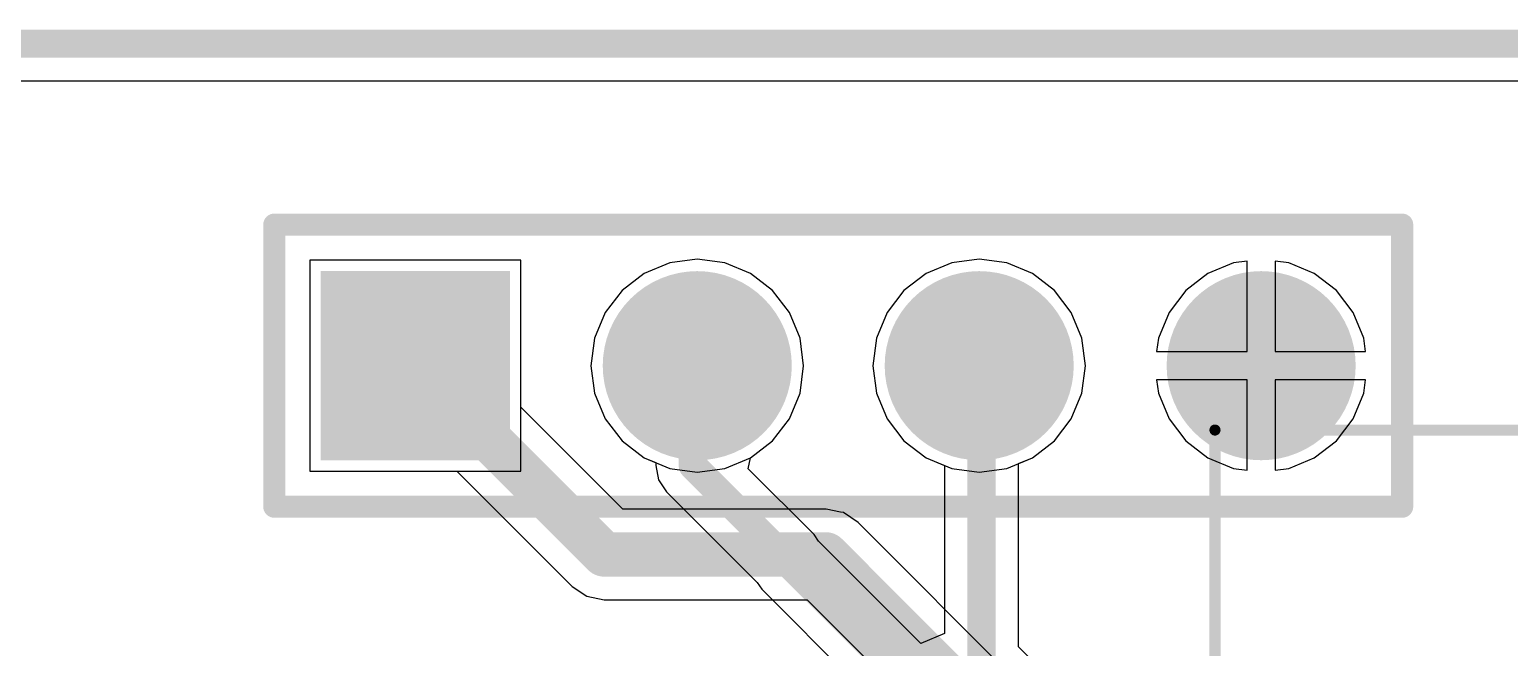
# Model space of a CAD drawing. Extents: x 1.5 to 6.07, y 1.57 to 4.74.
# Drawn here: x 1.891 to 2.416, y 4.522 to 4.741 of the extents above; entities that cross this region are included whole.
import ezdxf

# ---------------------------------------------------------------- set-up
doc = ezdxf.new("R2010")
doc.units = 0
for name, color, linetype in [('BOTTOMLAYER', 5, 'CONTINUOUS'), ('BOTTOMSOLDER', 6, 'CONTINUOUS'), ('KEEPOUTLAYER', 6, 'CONTINUOUS'), ('MECHANICAL15', 56, 'CONTINUOUS'), ('MULTILAYER', 9, 'CONTINUOUS'), ('PADHOLELAYER', 156, 'CONTINUOUS'), ('TOPLAYER', 1, 'CONTINUOUS'), ('TOPOVERLAY', 2, 'CONTINUOUS'), ('TOPSOLDER', 216, 'CONTINUOUS')]:
    doc.layers.add(name, color=color, linetype=linetype)

msp = doc.modelspace()

# ---------------------------------------------------------------- linework, layer by layer
at = {"layer": 'BOTTOMLAYER'}
for p, q in [((1.724409, 4.723094), (3.093173, 4.723094)), ((2.064961, 4.659449), (1.990158, 4.659449)), ((1.990158, 4.659449), (1.990158, 4.584646)), ((2.064961, 4.607353), (2.064961, 4.659449)), ((2.117795, 4.658486), (2.108697, 4.654717)), ((2.127559, 4.659771), (2.117795, 4.658486)), ((2.137323, 4.658486), (2.127559, 4.659771)), ((2.146421, 4.654717), (2.137323, 4.658486)), ((2.217795, 4.658486), (2.208697, 4.654717)), ((2.227559, 4.659771), (2.217795, 4.658486)), ((2.237323, 4.658486), (2.227559, 4.659771)), ((2.246421, 4.654717), (2.237323, 4.658486)), ((2.317795, 4.658486), (2.308697, 4.654717)), ((2.322559, 4.659113), (2.317795, 4.658486)), ((2.322559, 4.627047), (2.322559, 4.659113)), ((2.337323, 4.658486), (2.332559, 4.659113)), ((2.332559, 4.659113), (2.332559, 4.627047)), ((2.346421, 4.654717), (2.337323, 4.658486)), ((2.108697, 4.654717), (2.100884, 4.648722)), ((2.154234, 4.648722), (2.146421, 4.654717)), ((2.208697, 4.654717), (2.200884, 4.648722)), ((2.254234, 4.648722), (2.246421, 4.654717)), ((2.308697, 4.654717), (2.300884, 4.648722)), ((2.354234, 4.648722), (2.346421, 4.654717)), ((2.100884, 4.648722), (2.094889, 4.640909)), ((2.160229, 4.640909), (2.154234, 4.648722)), ((2.200884, 4.648722), (2.194889, 4.640909)), ((2.260229, 4.640909), (2.254234, 4.648722)), ((2.300884, 4.648722), (2.294889, 4.640909)), ((2.360229, 4.640909), (2.354234, 4.648722)), ((2.094889, 4.640909), (2.09112, 4.631811)), ((2.163998, 4.631811), (2.160229, 4.640909)), ((2.194889, 4.640909), (2.19112, 4.631811)), ((2.263998, 4.631811), (2.260229, 4.640909)), ((2.294889, 4.640909), (2.29112, 4.631811)), ((2.363998, 4.631811), (2.360229, 4.640909)), ((2.09112, 4.631811), (2.089835, 4.622047)), ((2.165283, 4.622047), (2.163998, 4.631811)), ((2.19112, 4.631811), (2.189835, 4.622047)), ((2.265283, 4.622047), (2.263998, 4.631811)), ((2.29112, 4.631811), (2.290493, 4.627047)), ((2.364625, 4.627047), (2.363998, 4.631811)), ((2.290493, 4.627047), (2.322559, 4.627047)), ((2.332559, 4.627047), (2.364625, 4.627047)), ((2.089835, 4.622047), (2.09112, 4.612284)), ((2.163998, 4.612284), (2.165283, 4.622047)), ((2.189835, 4.622047), (2.19112, 4.612284)), ((2.263998, 4.612284), (2.265283, 4.622047)), ((2.322559, 4.617047), (2.290493, 4.617047)), ((2.290493, 4.617047), (2.29112, 4.612284)), ((2.322559, 4.584981), (2.322559, 4.617047)), ((2.364625, 4.617047), (2.332559, 4.617047)), ((2.332559, 4.617047), (2.332559, 4.584981)), ((2.363998, 4.612284), (2.364625, 4.617047)), ((2.09112, 4.612284), (2.094889, 4.603185)), ((2.160229, 4.603185), (2.163998, 4.612284)), ((2.19112, 4.612284), (2.194889, 4.603185)), ((2.260229, 4.603185), (2.263998, 4.612284)), ((2.29112, 4.612284), (2.294889, 4.603185)), ((2.360229, 4.603185), (2.363998, 4.612284)), ((2.101139, 4.571175), (2.064961, 4.607353)), ((2.094889, 4.603185), (2.100884, 4.595372)), ((2.154234, 4.595372), (2.160229, 4.603185)), ((2.194889, 4.603185), (2.200884, 4.595372)), ((2.254234, 4.595372), (2.260229, 4.603185)), ((2.294889, 4.603185), (2.300884, 4.595372)), ((2.354234, 4.595372), (2.360229, 4.603185)), ((2.100884, 4.595372), (2.108697, 4.589377)), ((2.146421, 4.589377), (2.154234, 4.595372)), ((2.200884, 4.595372), (2.208697, 4.589377)), ((2.246421, 4.589377), (2.254234, 4.595372)), ((2.300884, 4.595372), (2.308697, 4.589377)), ((2.346421, 4.589377), (2.354234, 4.595372)), ((2.108697, 4.589377), (2.117795, 4.585608)), ((2.137323, 4.585608), (2.146421, 4.589377)), ((2.208697, 4.589377), (2.217795, 4.585608)), ((2.237323, 4.585608), (2.246421, 4.589377)), ((2.308697, 4.589377), (2.317795, 4.585608)), ((2.337323, 4.585608), (2.346421, 4.589377)), ((1.990158, 4.584646), (2.042253, 4.584646)), ((2.042253, 4.584646), (2.083134, 4.543765)), ((2.117795, 4.585608), (2.127559, 4.584323)), ((2.127559, 4.584323), (2.137323, 4.585608)), ((2.217795, 4.585608), (2.227559, 4.584323)), ((2.227559, 4.584323), (2.237323, 4.585608)), ((2.317795, 4.585608), (2.322559, 4.584981)), ((2.332559, 4.584981), (2.337323, 4.585608)), ((2.173228, 4.571175), (2.101139, 4.571175)), ((2.178354, 4.570155), (2.173228, 4.571175)), ((2.173228, 4.571175), (2.173228, 4.571175)), ((2.179373, 4.569952), (2.178354, 4.570155)), ((2.184582, 4.566472), (2.179373, 4.569952)), ((2.37159, 4.379464), (2.184582, 4.566472)), ((2.083134, 4.543765), (2.083134, 4.543764)), ((2.083134, 4.543764), (2.088344, 4.540284)), ((2.088344, 4.540284), (2.094488, 4.539062)), ((2.094488, 4.539062), (2.166577, 4.539062)), ((2.166577, 4.539062), (2.34418, 4.361459))]:
    msp.add_line(p, q, dxfattribs=at)
for points, const_width in [([(2.112795, 4.622047, 1), (2.142323, 4.622047, 1)], 0.029528), ([(2.212795, 4.622047, 1), (2.242323, 4.622047, 1)], 0.029528), ([(2.312795, 4.622047, 1), (2.342323, 4.622047, 1)], 0.029528), ([(2.023622, 4.622047, 1), (2.031496, 4.622047, 1)], 0.007874), ([(2.090551, 4.555118, 1), (2.098425, 4.555118, 1)], 0.007874), ([(2.090551, 4.555118, 1), (2.098425, 4.555118, 1)], 0.007874), ([(2.169291, 4.555118, 1), (2.177165, 4.555118, 1)], 0.007874), ([(2.169291, 4.555118, 1), (2.177165, 4.555118, 1)], 0.007874)]:
    msp.add_lwpolyline(points, format="xyb", close=True, dxfattribs=dict(at, const_width=const_width))
at = {"layer": 'BOTTOMLAYER', "const_width": 0.015748}
for points in [[(2.027559, 4.622047), (2.094488, 4.555118)], [(2.094488, 4.555118), (2.173228, 4.555118)], [(2.173228, 4.555118), (2.360236, 4.36811)]]:
    msp.add_lwpolyline(points, dxfattribs=at)
at = {"layer": 'BOTTOMLAYER'}
msp.add_solid([(1.998031, 4.59252), (2.057087, 4.59252), (1.998031, 4.651575), (2.057087, 4.651575)], dxfattribs=at)
at = {"layer": 'BOTTOMSOLDER', "const_width": 0.033528}
for points in [[(2.110795, 4.622047, 1), (2.144323, 4.622047, 1)], [(2.210795, 4.622047, 1), (2.244323, 4.622047, 1)], [(2.310795, 4.622047, 1), (2.344323, 4.622047, 1)]]:
    msp.add_lwpolyline(points, format="xyb", close=True, dxfattribs=at)
at = {"layer": 'BOTTOMSOLDER'}
msp.add_solid([(1.994031, 4.58852), (2.061087, 4.58852), (1.994031, 4.655575), (2.061087, 4.655575)], dxfattribs=at)
at = {"layer": 'KEEPOUTLAYER', "const_width": 0.01}
msp.add_lwpolyline([(1.507874, 4.73622), (3.106299, 4.73622)], dxfattribs=at)
at = {"layer": 'MECHANICAL15', "const_width": 0.003937}
for points in [[(2.311181, 4.599213), (2.87811, 4.599213)], [(2.311181, 4.032284), (2.311181, 4.599213)]]:
    msp.add_lwpolyline(points, dxfattribs=at)
at = {"layer": 'MECHANICAL15', "const_width": 0.001969}
msp.add_lwpolyline([(2.310197, 4.599213, 1), (2.312165, 4.599213, 1)], format="xyb", close=True, dxfattribs=at)
msp.add_lwpolyline([(2.310197, 4.599213, 1), (2.312165, 4.599213, 1)], format="xyb", close=True, dxfattribs=at)
at = {"layer": 'MULTILAYER', "const_width": 0.029528}
for points in [[(2.112795, 4.622047, 1), (2.142323, 4.622047, 1)], [(2.212795, 4.622047, 1), (2.242323, 4.622047, 1)], [(2.312795, 4.622047, 1), (2.342323, 4.622047, 1)]]:
    msp.add_lwpolyline(points, format="xyb", close=True, dxfattribs=at)
at = {"layer": 'MULTILAYER'}
msp.add_solid([(1.998031, 4.59252), (2.057087, 4.59252), (1.998031, 4.651575), (2.057087, 4.651575)], dxfattribs=at)
at = {"layer": 'PADHOLELAYER', "const_width": 0.017716}
for points in [[(2.018701, 4.622047, 1), (2.036417, 4.622047, 1)], [(2.118701, 4.622047, 1), (2.136417, 4.622047, 1)], [(2.218701, 4.622047, 1), (2.236417, 4.622047, 1)], [(2.318701, 4.622047, 1), (2.336417, 4.622047, 1)]]:
    msp.add_lwpolyline(points, format="xyb", close=True, dxfattribs=at)
at = {"layer": 'TOPLAYER'}
for p, q in [((1.724409, 4.723094), (3.093173, 4.723094)), ((2.064961, 4.659449), (1.990158, 4.659449)), ((1.990158, 4.659449), (1.990158, 4.584646)), ((2.064961, 4.584646), (2.064961, 4.659449)), ((2.117795, 4.658486), (2.108697, 4.654717)), ((2.127559, 4.659771), (2.117795, 4.658486)), ((2.137323, 4.658486), (2.127559, 4.659771)), ((2.146421, 4.654717), (2.137323, 4.658486)), ((2.217795, 4.658486), (2.208697, 4.654717)), ((2.227559, 4.659771), (2.217795, 4.658486)), ((2.237323, 4.658486), (2.227559, 4.659771)), ((2.246421, 4.654717), (2.237323, 4.658486)), ((2.317795, 4.658486), (2.308697, 4.654717)), ((2.322559, 4.659113), (2.317795, 4.658486)), ((2.322559, 4.627047), (2.322559, 4.659113)), ((2.337323, 4.658486), (2.332559, 4.659113)), ((2.332559, 4.659113), (2.332559, 4.627047)), ((2.346421, 4.654717), (2.337323, 4.658486)), ((2.108697, 4.654717), (2.100884, 4.648722)), ((2.154234, 4.648722), (2.146421, 4.654717)), ((2.208697, 4.654717), (2.200884, 4.648722)), ((2.254234, 4.648722), (2.246421, 4.654717)), ((2.308697, 4.654717), (2.300884, 4.648722)), ((2.354234, 4.648722), (2.346421, 4.654717)), ((2.100884, 4.648722), (2.094889, 4.640909)), ((2.160229, 4.640909), (2.154234, 4.648722)), ((2.200884, 4.648722), (2.194889, 4.640909)), ((2.260229, 4.640909), (2.254234, 4.648722)), ((2.300884, 4.648722), (2.294889, 4.640909)), ((2.360229, 4.640909), (2.354234, 4.648722)), ((2.094889, 4.640909), (2.09112, 4.631811)), ((2.163998, 4.631811), (2.160229, 4.640909)), ((2.194889, 4.640909), (2.19112, 4.631811)), ((2.263998, 4.631811), (2.260229, 4.640909)), ((2.294889, 4.640909), (2.29112, 4.631811)), ((2.363998, 4.631811), (2.360229, 4.640909)), ((2.09112, 4.631811), (2.089835, 4.622047)), ((2.165283, 4.622047), (2.163998, 4.631811)), ((2.19112, 4.631811), (2.189835, 4.622047)), ((2.265283, 4.622047), (2.263998, 4.631811)), ((2.29112, 4.631811), (2.290493, 4.627047)), ((2.364625, 4.627047), (2.363998, 4.631811)), ((2.290493, 4.627047), (2.322559, 4.627047)), ((2.332559, 4.627047), (2.364625, 4.627047)), ((2.089835, 4.622047), (2.09112, 4.612284)), ((2.163998, 4.612284), (2.165283, 4.622047)), ((2.189835, 4.622047), (2.19112, 4.612284)), ((2.263998, 4.612284), (2.265283, 4.622047)), ((2.322559, 4.617047), (2.290493, 4.617047)), ((2.290493, 4.617047), (2.29112, 4.612284)), ((2.322559, 4.584981), (2.322559, 4.617047)), ((2.364625, 4.617047), (2.332559, 4.617047)), ((2.332559, 4.617047), (2.332559, 4.584981)), ((2.363998, 4.612284), (2.364625, 4.617047)), ((2.09112, 4.612284), (2.094889, 4.603185)), ((2.160229, 4.603185), (2.163998, 4.612284)), ((2.19112, 4.612284), (2.194889, 4.603185)), ((2.260229, 4.603185), (2.263998, 4.612284)), ((2.29112, 4.612284), (2.294889, 4.603185)), ((2.360229, 4.603185), (2.363998, 4.612284)), ((2.094889, 4.603185), (2.100884, 4.595372)), ((2.154234, 4.595372), (2.160229, 4.603185)), ((2.194889, 4.603185), (2.200884, 4.595372)), ((2.254234, 4.595372), (2.260229, 4.603185)), ((2.294889, 4.603185), (2.300884, 4.595372)), ((2.354234, 4.595372), (2.360229, 4.603185)), ((2.100884, 4.595372), (2.108697, 4.589377)), ((2.146421, 4.589377), (2.154234, 4.595372)), ((2.200884, 4.595372), (2.208697, 4.589377)), ((2.246421, 4.589377), (2.254234, 4.595372)), ((2.300884, 4.595372), (2.308697, 4.589377)), ((2.346421, 4.589377), (2.354234, 4.595372)), ((2.108697, 4.589377), (2.112858, 4.587654)), ((2.112858, 4.587654), (2.112858, 4.586614)), ((2.145652, 4.58551), (2.146421, 4.589377)), ((2.208697, 4.589377), (2.21522, 4.586675)), ((2.241473, 4.587327), (2.246421, 4.589377)), ((2.241473, 4.522366), (2.241473, 4.587327)), ((2.308697, 4.589377), (2.317795, 4.585608)), ((2.337323, 4.585608), (2.346421, 4.589377)), ((1.990158, 4.584646), (2.064961, 4.584646)), ((2.112858, 4.586614), (2.113857, 4.581591)), ((2.169006, 4.562156), (2.145652, 4.58551)), ((2.21522, 4.586675), (2.21522, 4.527036)), ((2.317795, 4.585608), (2.322559, 4.584981)), ((2.332559, 4.584981), (2.337323, 4.585608)), ((2.113857, 4.581591), (2.116703, 4.577333)), ((2.116703, 4.577333), (2.116703, 4.577333)), ((2.116703, 4.577333), (2.116703, 4.577333)), ((2.116703, 4.577333), (2.116703, 4.577332)), ((2.116703, 4.577332), (2.116703, 4.577332)), ((2.116703, 4.577332), (2.148857, 4.545178)), ((2.170592, 4.559782), (2.169006, 4.562156)), ((2.206818, 4.523556), (2.170592, 4.559782)), ((2.148857, 4.545178), (2.150443, 4.542805)), ((2.150443, 4.542805), (2.150443, 4.542805)), ((2.150443, 4.542805), (2.150443, 4.542805)), ((2.150443, 4.542805), (2.150443, 4.542805)), ((2.150443, 4.542805), (2.150443, 4.542805)), ((2.150443, 4.542805), (2.295398, 4.39785)), ((2.21522, 4.527036), (2.206818, 4.523556)), ((2.314587, 4.449252), (2.241473, 4.522366))]:
    msp.add_line(p, q, dxfattribs=at)
for points, const_width in [([(2.112795, 4.622047, 1), (2.142323, 4.622047, 1)], 0.029528), ([(2.212795, 4.622047, 1), (2.242323, 4.622047, 1)], 0.029528), ([(2.312795, 4.622047, 1), (2.342323, 4.622047, 1)], 0.029528), ([(2.123484, 4.633858, 1), (2.128484, 4.633858, 1)], 0.005), ([(2.225846, 4.622047, 1), (2.230846, 4.622047, 1)], 0.005), ([(2.123484, 4.586614, 1), (2.128484, 4.586614, 1)], 0.005), ([(2.123484, 4.586614, 1), (2.128484, 4.586614, 1)], 0.005), ([(2.157224, 4.552874, 1), (2.162224, 4.552874, 1)], 0.005), ([(2.157224, 4.552874, 1), (2.162224, 4.552874, 1)], 0.005), ([(2.157224, 4.552087, 1), (2.162224, 4.552087, 1)], 0.005), ([(2.157224, 4.552087, 1), (2.162224, 4.552087, 1)], 0.005)]:
    msp.add_lwpolyline(points, format="xyb", close=True, dxfattribs=dict(at, const_width=const_width))
at = {"layer": 'TOPLAYER', "const_width": 0.01}
for points in [[(2.125984, 4.586614), (2.125984, 4.633858)], [(2.228346, 4.516929), (2.228346, 4.622047)], [(2.125984, 4.586614), (2.159724, 4.552874)], [(2.159724, 4.552087), (2.159724, 4.552874)], [(2.159724, 4.552087), (2.305472, 4.406339)]]:
    msp.add_lwpolyline(points, dxfattribs=at)
at = {"layer": 'TOPLAYER'}
msp.add_solid([(1.998031, 4.59252), (2.057087, 4.59252), (1.998031, 4.651575), (2.057087, 4.651575)], dxfattribs=at)
at = {"layer": 'TOPOVERLAY', "const_width": 0.007874}
for points in [[(1.977559, 4.672047), (2.377559, 4.672047)], [(1.977559, 4.572047), (1.977559, 4.672047)], [(2.377559, 4.572047), (2.377559, 4.672047)], [(1.977559, 4.572047), (2.377559, 4.572047)]]:
    msp.add_lwpolyline(points, dxfattribs=at)
at = {"layer": 'TOPOVERLAY', "const_width": 0.003937}
for points in [[(1.975591, 4.672047, 1), (1.979528, 4.672047, 1)], [(1.975591, 4.672047, 1), (1.979528, 4.672047, 1)], [(2.37559, 4.672047, 1), (2.379528, 4.672047, 1)], [(2.37559, 4.672047, 1), (2.379528, 4.672047, 1)], [(1.975591, 4.572047, 1), (1.979528, 4.572047, 1)], [(1.975591, 4.572047, 1), (1.979528, 4.572047, 1)], [(2.37559, 4.572047, 1), (2.379528, 4.572047, 1)], [(2.37559, 4.572047, 1), (2.379528, 4.572047, 1)]]:
    msp.add_lwpolyline(points, format="xyb", close=True, dxfattribs=at)
at = {"layer": 'TOPSOLDER', "const_width": 0.033528}
for points in [[(2.110795, 4.622047, 1), (2.144323, 4.622047, 1)], [(2.210795, 4.622047, 1), (2.244323, 4.622047, 1)], [(2.310795, 4.622047, 1), (2.344323, 4.622047, 1)]]:
    msp.add_lwpolyline(points, format="xyb", close=True, dxfattribs=at)
at = {"layer": 'TOPSOLDER'}
msp.add_solid([(1.994031, 4.58852), (2.061087, 4.58852), (1.994031, 4.655575), (2.061087, 4.655575)], dxfattribs=at)

doc.saveas('drawing.dxf')
